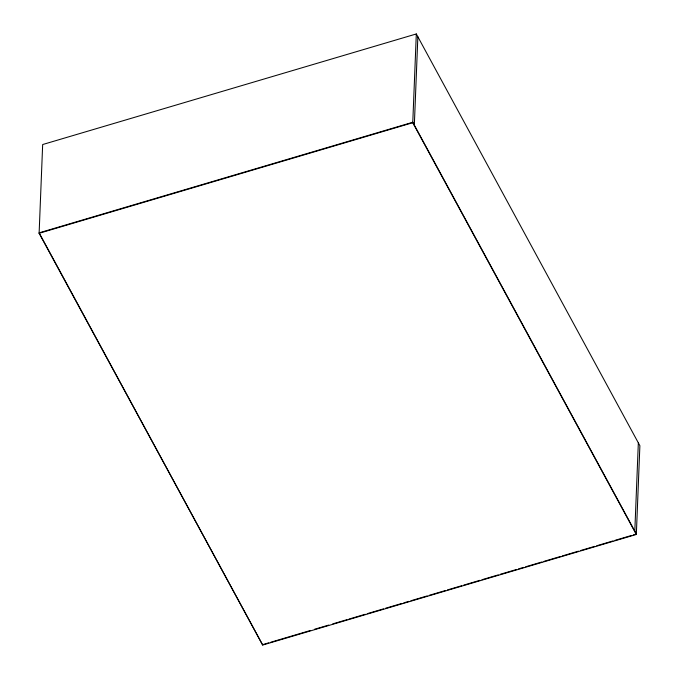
<?xml version="1.0" encoding="UTF-8"?>
<svg xmlns="http://www.w3.org/2000/svg" width="679" height="679" viewBox="0 0 679 679"><rect width="100%" height="100%" fill="white"/><g stroke="black" fill="none" stroke-linecap="round" stroke-linejoin="round"><path stroke-width="1.02" d="M39.119 233.287L42.667 144.534L416.312 33.95L639.881 445.713L636.333 534.466L262.688 645.05L39.119 233.287L412.764 122.704L416.312 33.95M262.688 645.05L39.136 232.846L412.781 122.262L636.35 534.025L633.303 534.925M414.334 125.114L417.857 36.802M634.806 531.173L638.336 442.869M263.724 644.312L268.799 642.809M270.828 642.207L310.43 630.485M314.487 629.28L328.704 625.079M332.769 623.874L346.977 619.664M349.014 619.07L365.26 614.257M367.288 613.655L383.533 608.851M385.562 608.248L401.807 603.444M403.844 602.842L408.919 601.339M410.948 600.737L427.193 595.924M429.221 595.33L445.466 590.518M447.503 589.915L461.712 585.714M463.749 585.111L479.994 580.299M482.022 579.705L498.267 574.892M500.296 574.29L516.541 569.486M518.569 568.883L523.653 567.381M525.682 566.778L541.927 561.974M543.955 561.372L560.2 556.559M562.237 555.965L578.483 551.153M580.511 550.55L594.728 546.349M596.756 545.746L613.001 540.934M615.03 540.34L631.275 535.527M412.764 122.704L636.333 534.466"/></g></svg>
